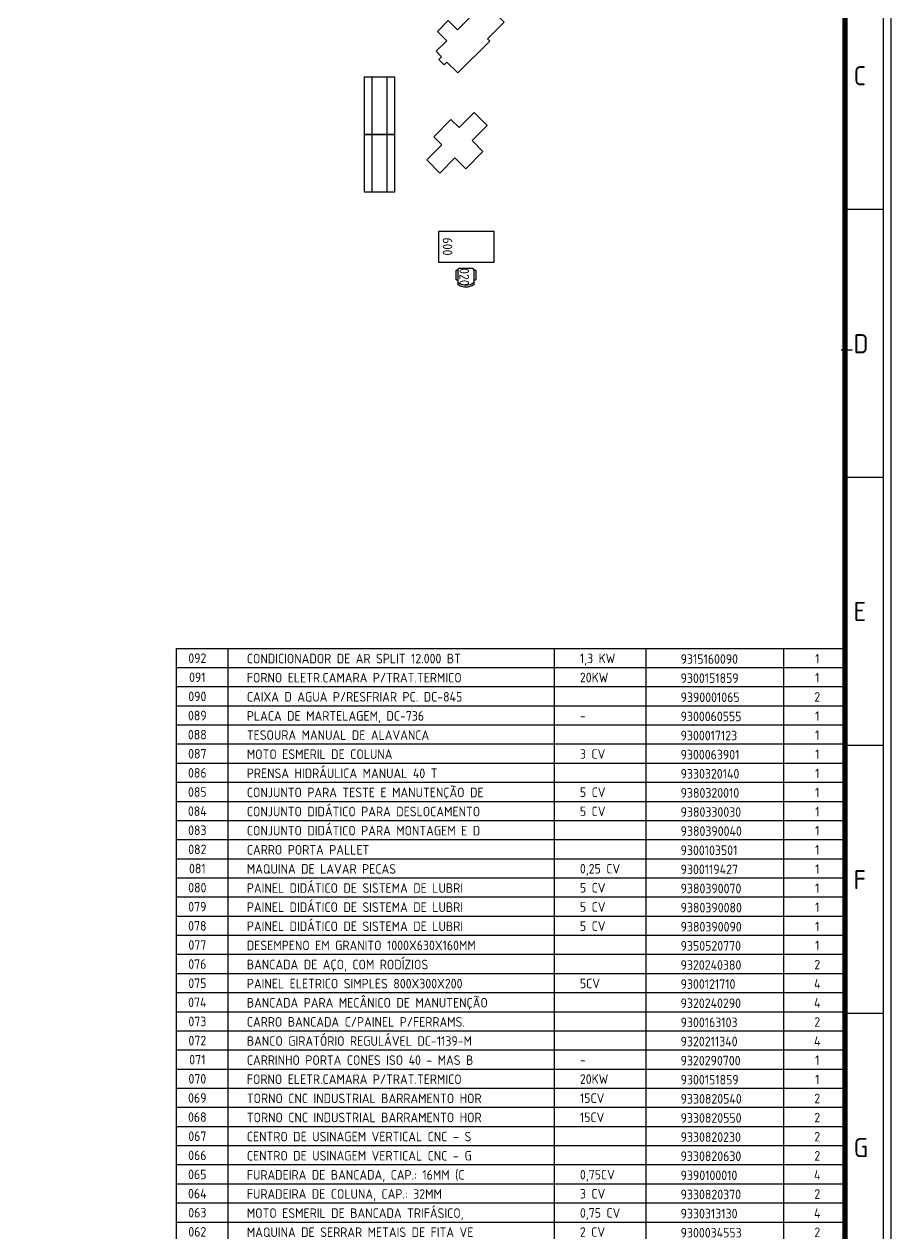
# Model space of a CAD drawing. Header units: millimetres. Extents: x 18768 to 1484868, y -11027 to 520152.
# Drawn here: x 1250599 to 1273271, y 136724 to 168328 of the extents above; entities that cross this region are included whole.
import ezdxf
from ezdxf.enums import TextEntityAlignment as Align

# ---------------------------------------------------------------- set-up
doc = ezdxf.new("R2010")
doc.units = ezdxf.units.MM
for name, color, linetype in [('025', 3, 'Continuous'), ('050', 166, 'Continuous'), ('100', 176, 'Continuous'), ('L025-CONTORNO', 7, 'Continuous'), ('L025-TEXTO', 7, 'Continuous'), ('L035-ARRANJO-ADQUIRIR', 102, 'Continuous'), ('L035-ARRANJO-EXISTENTE', 180, 'Continuous')]:
    doc.layers.add(name, color=color, linetype=linetype)
doc.styles.add('ISO-CP--25', font='isocp.shx', dxfattribs={"height": 250})
doc.styles.add('ISO-CP--50', font='isocp.shx', dxfattribs={"height": 500})

# ---------------------------------------------------------------- blocks, each defined once
blk = doc.blocks.new('BL_SENAI_id9320210400')
at = {"layer": 'L035-ARRANJO-ADQUIRIR', "color": 0}
for points in [[(-690, 550, -0.290756), (-310, 550, 0.829608), (-284, 579, 0.333333), (-716, 579, 0.829608), (-690, 550)], [(-717, 464), (-737, 464, 0.414214), (-767, 434), (-767, 244, 0.414214), (-737, 214), (-717, 214)], [(-710, 550, 0.129448), (-717, 523), (-717, 219, 0.414214), (-663, 164), (-338, 164, 0.414214), (-284, 219), (-284, 525, 0.120944), (-290, 550)], [(-284, 214), (-264, 214, 0.414214), (-234, 244), (-234, 434, 0.414214), (-264, 464), (-284, 464)]]:
    blk.add_lwpolyline(points, format="xyb", dxfattribs=at)
at = {"layer": 'L025-TEXTO', "style": 'ISO-CP--25'}
blk.add_attdef('rmp_mt_codmaterial', (15, 15), '', height=40, dxfattribs=at)
at = {"layer": 'L025-TEXTO', "style": 'ISO-CP--25', "flags": 1}
for tag in ['rmp_mt_nomeunid', 'rmp_mt_potencia', 'rmp_mt_cod']:
    blk.add_attdef(tag, (15, 15), '', height=40, dxfattribs=at)
blk = doc.blocks.new('BL_SENAI_id9320220810')
at = {"layer": 'L025-CONTORNO', "color": 0}
blk.add_lwpolyline([(-688, 238), (112, 238), (112, 1688), (-688, 1688)], close=True, dxfattribs=at)
at = {"layer": 'L025-TEXTO', "style": 'ISO-CP--25'}
blk.add_attdef('rmp_mt_codmaterial', (15, 15), '', height=40, dxfattribs=at)
at = {"layer": 'L025-TEXTO', "style": 'ISO-CP--25', "flags": 1}
for tag in ['rmp_mt_nomeunid', 'rmp_mt_potencia', 'rmp_mt_cod']:
    blk.add_attdef(tag, (15, 15), '', height=40, dxfattribs=at)
blk = doc.blocks.new('A0')
at = {"layer": '025'}
for points in [[(119300, 84500), (119300, 0), (0, 0), (0, 84500)], [(200, 84300), (119100, 84300), (119100, 200), (200, 200)]]:
    blk.add_lwpolyline(points, close=True, dxfattribs=at)
at = {"layer": '050'}
for p, q in [((119100, 63274), (118100, 63274)), ((119100, 56266), (118100, 56266)), ((119100, 49258), (118100, 49258)), ((119100, 42250), (118100, 42250))]:
    blk.add_line(p, q, dxfattribs=at)
at = {"layer": '100'}
for p, q in [((118300, 59600), (118000, 59600)), ((118100, 59650), (118100, 59550)), ((118100, 59635), (118100, 59565))]:
    blk.add_line(p, q, dxfattribs=at)
at = {"layer": '100', "const_width": 140}
blk.add_lwpolyline([(2700, 83300), (118100, 83300), (118100, 1200), (2700, 1200)], close=True, dxfattribs=at)
at = {"layer": '050', "style": 'ISO-CP--50'}
for s, p in [('C', (118327, 66524)), ('D', (118327, 59516)), ('E', (118327, 52514)), ('F', (118327, 45502)), ('G', (118327, 38495))]:
    blk.add_text(s, height=500, dxfattribs=at).set_placement(p)
blk = doc.blocks.new('linhage175')
at = {"layer": '025', "lineweight": -2}
for p, q in [((-161.38, 0), (-161.38, 5)), ((-76, 0), (-76, 5)), ((-52, 0), (-52, 5)), ((-16, 0), (-16, 5))]:
    blk.add_line(p, q, dxfattribs=at)
at = {"layer": '050', "lineweight": -2}
for p, q in [((-175, 5), (0, 5)), ((0, 0), (0, 5)), ((-175, 0), (-61.25, 0)), ((-61.25, 0), (0, 0))]:
    blk.add_line(p, q, dxfattribs=at)
blk.add_lwpolyline([(-175, 5), (-175, 0)], dxfattribs=at)
at = {"layer": 'L025-TEXTO', "color": 0, "lineweight": -2, "style": 'ISO-CP--25'}
for tag, p in [('PEÇA', (-164.42, 3.69)), ('QTD', (-7.25, 3.56))]:
    blk.add_attdef(tag, text='', height=2.5, dxfattribs=at).set_placement(p, align=Align.TOP_CENTER)
for tag, p in [('ESPECIFICAÇÃO', (-156.47, 3.58)), ('POTÊNCIA', (-69.34, 3.63))]:
    blk.add_attdef(tag, text='', height=2.5, dxfattribs=at).set_placement(p, align=Align.TOP_LEFT)
blk.add_attdef('CÓDIGO', (-42.99, 0.96), '', height=2.5, dxfattribs=at)

msp = doc.modelspace()

# ---------------------------------------------------------------- linework, layer by layer
for p, q in [((1261447.932, 167406.845), (1261589.354, 167265.424)), ((1259691.309, 166946.842), (1259691.309, 165446.842)), ((1260091.309, 165446.842), (1260091.309, 166946.842)), ((1259691.309, 165446.842), (1259691.309, 163946.842)), ((1260091.309, 163946.842), (1260091.309, 165446.842))]:
    msp.add_line(p, q)
for points in [[(1262720.725, 167944.246), (1263159.131, 168382.653), (1262650.014, 168891.769), (1261936.053, 168177.808), (1261692.91, 168420.952), (1261410.067, 168138.109), (1261653.21, 167894.966)], [(1261653.21, 167894.966), (1261377.222, 167618.977), (1261518.643, 167477.556), (1261447.932, 167406.845)], [(1262720.725, 167944.246), (1262777.293, 167887.678), (1261942.907, 167053.292), (1261660.065, 167336.135), (1261589.354, 167265.424)]]:
    msp.add_lwpolyline(points)
for points in [[(1260291.309, 165446.842), (1260291.309, 166946.842), (1259491.309, 166946.842), (1259491.309, 165446.842)], [(1261866.1, 164831.502), (1262148.942, 164548.659), (1262601.491, 165001.207), (1262318.648, 165284.05), (1262714.628, 165680.03), (1262375.216, 166019.441), (1261979.239, 165623.459), (1261764.278, 165838.42), (1261311.732, 165385.869), (1261526.693, 165170.909), (1261132.799, 164777.011), (1261470.12, 164435.522)], [(1260291.309, 163946.842), (1260291.309, 165446.842), (1259491.309, 165446.842), (1259491.309, 163946.842)]]:
    msp.add_lwpolyline(points, close=True)

# ---------------------------------------------------------------- block references
at = {"layer": 'L025-CONTORNO'}
msp.add_blockref('A0', (1153971.022, 100206.522), dxfattribs=at)
at = {"layer": 'L035-ARRANJO-ADQUIRIR'}
ref = msp.add_blockref('BL_SENAI_id9320220810', (1261203.853, 162215.67), dxfattribs=dict(at, rotation=270))
ref.add_attrib('rmp_mt_codmaterial', '009', dxfattribs={"layer": 'L025-TEXTO', "height": 250, "rotation": 90, "style": 'ISO-CP--25'}).set_placement((1261799.03, 162514.626), align=Align.CENTER)
ref = msp.add_blockref('BL_SENAI_id9320210400', (1261656.373, 162106.767), dxfattribs=dict(at, rotation=180))
ref.add_attrib('rmp_mt_codmaterial', '020', dxfattribs={"layer": 'L025-TEXTO', "height": 250, "rotation": 270, "style": 'ISO-CP--25'}).set_placement((1262111.803, 161719.204), align=Align.MIDDLE)
at = {"layer": 'L035-ARRANJO-ADQUIRIR', "linetype": 'ByBlock', "lineweight": -2, "xscale": 100, "yscale": 100, "zscale": 100}
for p, values in [((1272071.022, 151506.522), {'PEÇA': '092       ', 'ESPECIFICAÇÃO': 'CONDICIONADOR DE AR SPLIT 12.000 BT', 'POTÊNCIA': '1,3 KW                                                                          ', 'QTD': '1', 'CÓDIGO': '9315160090          '}), ((1272071.022, 151006.522), {'PEÇA': '091       ', 'ESPECIFICAÇÃO': 'FORNO ELETR.CAMARA P/TRAT.TERMICO  ', 'POTÊNCIA': '20KW                                                                            ', 'QTD': '1', 'CÓDIGO': '9300151859          '}), ((1272071.022, 150506.522), {'PEÇA': '090       ', 'ESPECIFICAÇÃO': 'CAIXA D AGUA P/RESFRIAR PC. DC-845 ', 'QTD': '2', 'CÓDIGO': '9390001065          '}), ((1272071.022, 150006.522), {'PEÇA': '089       ', 'ESPECIFICAÇÃO': 'PLACA DE MARTELAGEM, DC-736        ', 'POTÊNCIA': '-                                                                               ', 'QTD': '1', 'CÓDIGO': '9300060555          '}), ((1272071.022, 149506.522), {'PEÇA': '088       ', 'ESPECIFICAÇÃO': 'TESOURA MANUAL DE ALAVANCA         ', 'QTD': '1', 'CÓDIGO': '9300017123          '}), ((1272071.022, 149006.522), {'PEÇA': '087       ', 'ESPECIFICAÇÃO': 'MOTO ESMERIL DE COLUNA             ', 'POTÊNCIA': '3 CV                                                                            ', 'QTD': '1', 'CÓDIGO': '9300063901          '}), ((1272071.022, 148506.522), {'PEÇA': '086       ', 'ESPECIFICAÇÃO': 'PRENSA HIDRÁULICA MANUAL 40 T      ', 'QTD': '1', 'CÓDIGO': '9330320140          '}), ((1272071.022, 148006.522), {'PEÇA': '085       ', 'ESPECIFICAÇÃO': 'CONJUNTO PARA TESTE E MANUTENÇÃO DE', 'POTÊNCIA': '5 CV                                                                            ', 'QTD': '1', 'CÓDIGO': '9380320010          '}), ((1272071.022, 147506.522), {'PEÇA': '084       ', 'ESPECIFICAÇÃO': 'CONJUNTO DIDÁTICO PARA DESLOCAMENTO', 'POTÊNCIA': '5 CV                                                                            ', 'QTD': '1', 'CÓDIGO': '9380330030          '}), ((1272071.022, 147006.522), {'PEÇA': '083       ', 'ESPECIFICAÇÃO': 'CONJUNTO DIDÁTICO PARA MONTAGEM E D', 'QTD': '1', 'CÓDIGO': '9380390040          '}), ((1272071.022, 146506.522), {'PEÇA': '082       ', 'ESPECIFICAÇÃO': 'CARRO PORTA PALLET                 ', 'QTD': '1', 'CÓDIGO': '9300103501          '}), ((1272071.022, 146006.522), {'PEÇA': '081       ', 'ESPECIFICAÇÃO': 'MAQUINA DE LAVAR PECAS             ', 'POTÊNCIA': '0,25 CV                                                                         ', 'QTD': '1', 'CÓDIGO': '9300119427          '}), ((1272071.022, 145506.522), {'PEÇA': '080       ', 'ESPECIFICAÇÃO': 'PAINEL DIDÁTICO DE SISTEMA DE LUBRI', 'POTÊNCIA': '5 CV                                                                            ', 'QTD': '1', 'CÓDIGO': '9380390070          '}), ((1272071.022, 145006.522), {'PEÇA': '079       ', 'ESPECIFICAÇÃO': 'PAINEL DIDÁTICO DE SISTEMA DE LUBRI', 'POTÊNCIA': '5 CV                                                                            ', 'QTD': '1', 'CÓDIGO': '9380390080          '}), ((1272071.022, 144506.522), {'PEÇA': '078       ', 'ESPECIFICAÇÃO': 'PAINEL DIDÁTICO DE SISTEMA DE LUBRI', 'POTÊNCIA': '5 CV                                                                            ', 'QTD': '1', 'CÓDIGO': '9380390090          '}), ((1272071.022, 144006.522), {'PEÇA': '077       ', 'ESPECIFICAÇÃO': 'DESEMPENO EM GRANITO 1000X630X160MM', 'QTD': '1', 'CÓDIGO': '9350520770          '}), ((1272071.022, 143506.522), {'PEÇA': '076       ', 'ESPECIFICAÇÃO': 'BANCADA DE AÇO, COM RODÍZIOS       ', 'QTD': '2', 'CÓDIGO': '9320240380          '}), ((1272071.022, 143006.522), {'PEÇA': '075       ', 'ESPECIFICAÇÃO': 'PAINEL ELETRICO SIMPLES 800X300X200', 'POTÊNCIA': '5CV                                                                             ', 'QTD': '4', 'CÓDIGO': '9300121710          '}), ((1272071.022, 142506.522), {'PEÇA': '074       ', 'ESPECIFICAÇÃO': 'BANCADA PARA MECÂNICO DE MANUTENÇÃO', 'QTD': '4', 'CÓDIGO': '9320240290          '}), ((1272071.022, 142006.522), {'PEÇA': '073       ', 'ESPECIFICAÇÃO': 'CARRO BANCADA C/PAINEL P/FERRAMS.  ', 'QTD': '2', 'CÓDIGO': '9300163103          '}), ((1272071.022, 141506.522), {'PEÇA': '072       ', 'ESPECIFICAÇÃO': 'BANCO GIRATÓRIO REGULÁVEL DC-1139-M', 'QTD': '4', 'CÓDIGO': '9320211340          '}), ((1272071.022, 141006.522), {'PEÇA': '071       ', 'ESPECIFICAÇÃO': 'CARRINHO PORTA CONES ISO 40 - MAS B', 'POTÊNCIA': '-                                                                               ', 'QTD': '1', 'CÓDIGO': '9320290700          '}), ((1272071.022, 140006.522), {'PEÇA': '069       ', 'ESPECIFICAÇÃO': 'TORNO CNC INDUSTRIAL BARRAMENTO HOR', 'POTÊNCIA': '15CV                                                                            ', 'QTD': '2', 'CÓDIGO': '9330820540          '}), ((1272071.022, 139506.522), {'PEÇA': '068       ', 'ESPECIFICAÇÃO': 'TORNO CNC INDUSTRIAL BARRAMENTO HOR', 'POTÊNCIA': '15CV                                                                            ', 'QTD': '2', 'CÓDIGO': '9330820550          '}), ((1272071.022, 139006.522), {'PEÇA': '067       ', 'ESPECIFICAÇÃO': 'CENTRO DE USINAGEM VERTICAL CNC – S', 'QTD': '2', 'CÓDIGO': '9330820230          '}), ((1272071.022, 138506.522), {'PEÇA': '066       ', 'ESPECIFICAÇÃO': 'CENTRO DE USINAGEM VERTICAL CNC – G', 'QTD': '2', 'CÓDIGO': '9330820630          '}), ((1272071.022, 138006.522), {'PEÇA': '065       ', 'ESPECIFICAÇÃO': 'FURADEIRA DE BANCADA, CAP.: 16MM (C', 'POTÊNCIA': '0,75CV                                                                          ', 'QTD': '4', 'CÓDIGO': '9390100010          '}), ((1272071.022, 137506.522), {'PEÇA': '064       ', 'ESPECIFICAÇÃO': 'FURADEIRA DE COLUNA, CAP.: 32MM    ', 'POTÊNCIA': '3 CV                                                                            ', 'QTD': '2', 'CÓDIGO': '9330820370          '})]:
    msp.add_blockref('linhage175', p, dxfattribs=at).add_auto_attribs(values)
at = {"layer": 'L035-ARRANJO-EXISTENTE', "linetype": 'ByBlock', "lineweight": -2, "xscale": 100, "yscale": 100, "zscale": 100}
for p, values in [((1272071.022, 140506.522), {'PEÇA': '070       ', 'ESPECIFICAÇÃO': 'FORNO ELETR.CAMARA P/TRAT.TERMICO  ', 'POTÊNCIA': '20KW                                                                            ', 'QTD': '1', 'CÓDIGO': '9300151859          '}), ((1272071.022, 137006.522), {'PEÇA': '063       ', 'ESPECIFICAÇÃO': 'MOTO ESMERIL DE BANCADA TRIFÁSICO, ', 'POTÊNCIA': '0,75 CV                                                                         ', 'QTD': '4', 'CÓDIGO': '9330313130          '}), ((1272071.022, 136506.522), {'PEÇA': '062       ', 'ESPECIFICAÇÃO': 'MAQUINA DE SERRAR METAIS DE FITA VE', 'POTÊNCIA': '2 CV                                                                            ', 'QTD': '2', 'CÓDIGO': '9300034553          '})]:
    msp.add_blockref('linhage175', p, dxfattribs=at).add_auto_attribs(values)

doc.saveas('drawing.dxf')
